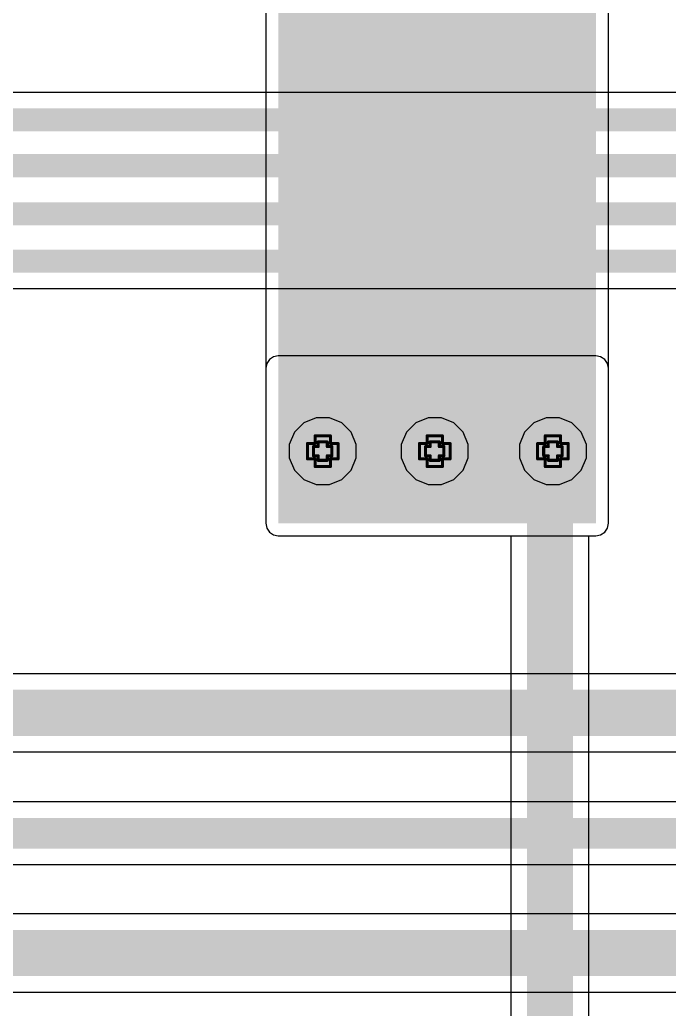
# Model space of a CAD drawing. Header units: inches. Extents: x -7 to 5163, y -3 to 5149.
# Drawn here: x 81.32 to 92.07, y 51.29 to 67.67 of the extents above; entities that cross this region are included whole.
import ezdxf

# ---------------------------------------------------------------- set-up
doc = ezdxf.new("R2010")
doc.units = ezdxf.units.IN
for name, color, linetype in [('Bottom Layer', 5, 'Continuous'), ('Bottom Solder', 6, 'Continuous'), ('Drill Drawing', 1, 'Continuous'), ('GND', 76, 'Continuous'), ('PWR', 16, 'Continuous'), ('Top Layer', 1, 'Continuous'), ('Top Solder', 216, 'Continuous'), ('Via Holes', 16, 'Continuous')]:
    doc.layers.add(name, color=color, linetype=linetype)

msp = doc.modelspace()

# ---------------------------------------------------------------- hatches: boundary and pattern name
at = {"layer": 'Bottom Layer'}
msp.add_hatch(color=5, dxfattribs=at).paths.add_polyline_path([(85.598, 59.334), (90.856, 59.334), (90.856, 61.9), (85.598, 61.9)])
h = msp.add_hatch(color=5, dxfattribs=at)
edge = h.paths.add_edge_path()
edge.add_arc((86.335, 60.528), 0.3, 0, 360)
h = msp.add_hatch(color=5, dxfattribs=at)
edge = h.paths.add_edge_path()
edge.add_arc((88.189, 60.528), 0.3, 0, 360)
h = msp.add_hatch(color=5, dxfattribs=at)
edge = h.paths.add_edge_path()
edge.add_arc((90.145, 60.528), 0.3, 0, 360)
at = {"layer": 'Bottom Solder'}
h = msp.add_hatch(color=6, dxfattribs=at)
edge = h.paths.add_edge_path()
edge.add_arc((86.335, 60.528), 0.402, 0, 360)
h = msp.add_hatch(color=6, dxfattribs=at)
edge = h.paths.add_edge_path()
edge.add_arc((88.189, 60.528), 0.402, 0, 360)
h = msp.add_hatch(color=6, dxfattribs=at)
edge = h.paths.add_edge_path()
edge.add_arc((90.145, 60.528), 0.402, 0, 360)
at = {"layer": 'GND'}
h = msp.add_hatch(color=76, dxfattribs=at)
edge = h.paths.add_edge_path()
edge.add_arc((86.335, 60.528), 0.3, 0, 360)
h = msp.add_hatch(color=76, dxfattribs=at)
edge = h.paths.add_edge_path()
edge.add_arc((88.189, 60.528), 0.3, 0, 360)
h = msp.add_hatch(color=76, dxfattribs=at)
edge = h.paths.add_edge_path()
edge.add_arc((90.145, 60.528), 0.3, 0, 360)
at = {"layer": 'PWR'}
msp.add_hatch(color=16, dxfattribs=at).paths.add_polyline_path([(85.598, 59.334), (90.856, 59.334), (90.856, 83.947), (85.598, 83.947)])
h = msp.add_hatch(color=16, dxfattribs=at)
edge = h.paths.add_edge_path()
edge.add_arc((86.335, 60.528), 0.3, 0, 360)
h = msp.add_hatch(color=16, dxfattribs=at)
edge = h.paths.add_edge_path()
edge.add_arc((88.189, 60.528), 0.3, 0, 360)
h = msp.add_hatch(color=16, dxfattribs=at)
edge = h.paths.add_edge_path()
edge.add_arc((90.145, 60.528), 0.3, 0, 360)
at = {"layer": 'Top Layer'}
h = msp.add_hatch(color=1, dxfattribs=at)
edge = h.paths.add_edge_path()
edge.add_arc((86.335, 60.528), 0.3, 0, 360)
h = msp.add_hatch(color=1, dxfattribs=at)
edge = h.paths.add_edge_path()
edge.add_arc((88.189, 60.528), 0.3, 0, 360)
h = msp.add_hatch(color=1, dxfattribs=at)
edge = h.paths.add_edge_path()
edge.add_arc((90.145, 60.528), 0.3, 0, 360)
at = {"layer": 'Top Solder'}
h = msp.add_hatch(color=216, dxfattribs=at)
edge = h.paths.add_edge_path()
edge.add_arc((86.335, 60.528), 0.402, 0, 360)
h = msp.add_hatch(color=216, dxfattribs=at)
edge = h.paths.add_edge_path()
edge.add_arc((88.189, 60.528), 0.402, 0, 360)
h = msp.add_hatch(color=216, dxfattribs=at)
edge = h.paths.add_edge_path()
edge.add_arc((90.145, 60.528), 0.402, 0, 360)
at = {"layer": 'Via Holes'}
h = msp.add_hatch(color=7, dxfattribs=at)
edge = h.paths.add_edge_path()
edge.add_arc((86.335, 60.528), 0.15, 0, 360)
h = msp.add_hatch(color=7, dxfattribs=at)
edge = h.paths.add_edge_path()
edge.add_arc((88.189, 60.528), 0.15, 0, 360)
h = msp.add_hatch(color=7, dxfattribs=at)
edge = h.paths.add_edge_path()
edge.add_arc((90.145, 60.528), 0.15, 0, 360)

# ---------------------------------------------------------------- linework, layer by layer
at = {"layer": 'Bottom Layer'}
for p, q in [((85.519, 62.091), (85.452, 62.046)), ((85.598, 62.107), (85.519, 62.091)), ((90.856, 62.107), (85.598, 62.107)), ((90.935, 62.091), (90.856, 62.107)), ((91.002, 62.046), (90.935, 62.091)), ((85.407, 61.979), (85.391, 61.9)), ((85.452, 62.046), (85.407, 61.979)), ((91.047, 61.979), (91.002, 62.046)), ((91.063, 61.9), (91.047, 61.979)), ((85.391, 61.9), (85.391, 59.334)), ((91.063, 59.334), (91.063, 61.9)), ((85.391, 59.334), (85.407, 59.255)), ((91.047, 59.255), (91.063, 59.334)), ((85.407, 59.255), (85.452, 59.188)), ((85.452, 59.188), (85.519, 59.143)), ((85.519, 59.143), (85.598, 59.127)), ((85.598, 59.127), (89.446, 59.127)), ((89.446, 59.127), (89.446, 10.123)), ((90.741, 9.855), (90.741, 59.127)), ((90.741, 59.127), (90.856, 59.127)), ((90.856, 59.127), (90.935, 59.143)), ((90.935, 59.143), (91.002, 59.188)), ((91.002, 59.188), (91.047, 59.255))]:
    msp.add_line(p, q, dxfattribs=at)
for points in [[(90.094, 60.477, 0.762, 0.762, 0), (90.145, 60.528, 0.762, 0.762, 0)], [(90.094, 9.855, 0.762, 0.762, 0), (90.094, 60.477, 0.762, 0.762, 0)]]:
    msp.add_lwpolyline(points, format="xyseb", dxfattribs=at)
for points in [[(89.903, 60.477, 0.381, 0.381, 1), (90.284, 60.477, 0.381, 0.381, 1)], [(89.903, 60.477, 0.381, 0.381, 1), (90.284, 60.477, 0.381, 0.381, 1)], [(89.954, 60.528, 0.381, 0.381, 1), (90.335, 60.528, 0.381, 0.381, 1)]]:
    msp.add_lwpolyline(points, format="xyseb", close=True, dxfattribs=at)
at = {"layer": 'Drill Drawing'}
for points in [[(86.208, 60.655, 0.0508, 0.0508, 0), (86.208, 60.782, 0.0508, 0.0508, 0)], [(86.208, 60.782, 0.0508, 0.0508, 0), (86.462, 60.782, 0.0508, 0.0508, 0)], [(86.462, 60.655, 0.0508, 0.0508, 0), (86.462, 60.782, 0.0508, 0.0508, 0)], [(88.062, 60.655, 0.0508, 0.0508, 0), (88.062, 60.782, 0.0508, 0.0508, 0)], [(88.062, 60.782, 0.0508, 0.0508, 0), (88.316, 60.782, 0.0508, 0.0508, 0)], [(88.316, 60.655, 0.0508, 0.0508, 0), (88.316, 60.782, 0.0508, 0.0508, 0)], [(90.018, 60.655, 0.0508, 0.0508, 0), (90.018, 60.782, 0.0508, 0.0508, 0)], [(90.018, 60.782, 0.0508, 0.0508, 0), (90.272, 60.782, 0.0508, 0.0508, 0)], [(90.272, 60.655, 0.0508, 0.0508, 0), (90.272, 60.782, 0.0508, 0.0508, 0)], [(86.081, 60.401, 0.0508, 0.0508, 0), (86.081, 60.655, 0.0508, 0.0508, 0)], [(86.081, 60.655, 0.0508, 0.0508, 0), (86.208, 60.655, 0.0508, 0.0508, 0)], [(86.182, 60.452, 0.0508, 0.0508, 0), (86.182, 60.604, 0.0508, 0.0508, 0)], [(86.182, 60.604, 0.0508, 0.0508, 0), (86.258, 60.604, 0.0508, 0.0508, 0)], [(86.258, 60.604, 0.0508, 0.0508, 0), (86.258, 60.681, 0.0508, 0.0508, 0)], [(86.258, 60.681, 0.0508, 0.0508, 0), (86.411, 60.681, 0.0508, 0.0508, 0)], [(86.411, 60.604, 0.0508, 0.0508, 0), (86.411, 60.681, 0.0508, 0.0508, 0)], [(86.411, 60.604, 0.0508, 0.0508, 0), (86.487, 60.604, 0.0508, 0.0508, 0)], [(86.462, 60.655, 0.0508, 0.0508, 0), (86.589, 60.655, 0.0508, 0.0508, 0)], [(86.487, 60.452, 0.0508, 0.0508, 0), (86.487, 60.604, 0.0508, 0.0508, 0)], [(86.589, 60.401, 0.0508, 0.0508, 0), (86.589, 60.655, 0.0508, 0.0508, 0)], [(87.935, 60.401, 0.0508, 0.0508, 0), (87.935, 60.655, 0.0508, 0.0508, 0)], [(87.935, 60.655, 0.0508, 0.0508, 0), (88.062, 60.655, 0.0508, 0.0508, 0)], [(88.036, 60.452, 0.0508, 0.0508, 0), (88.036, 60.604, 0.0508, 0.0508, 0)], [(88.036, 60.604, 0.0508, 0.0508, 0), (88.113, 60.604, 0.0508, 0.0508, 0)], [(88.113, 60.604, 0.0508, 0.0508, 0), (88.113, 60.681, 0.0508, 0.0508, 0)], [(88.113, 60.681, 0.0508, 0.0508, 0), (88.265, 60.681, 0.0508, 0.0508, 0)], [(88.265, 60.604, 0.0508, 0.0508, 0), (88.265, 60.681, 0.0508, 0.0508, 0)], [(88.265, 60.604, 0.0508, 0.0508, 0), (88.341, 60.604, 0.0508, 0.0508, 0)], [(88.316, 60.655, 0.0508, 0.0508, 0), (88.443, 60.655, 0.0508, 0.0508, 0)], [(88.341, 60.452, 0.0508, 0.0508, 0), (88.341, 60.604, 0.0508, 0.0508, 0)], [(88.443, 60.401, 0.0508, 0.0508, 0), (88.443, 60.655, 0.0508, 0.0508, 0)], [(89.891, 60.401, 0.0508, 0.0508, 0), (89.891, 60.655, 0.0508, 0.0508, 0)], [(89.891, 60.655, 0.0508, 0.0508, 0), (90.018, 60.655, 0.0508, 0.0508, 0)], [(89.992, 60.452, 0.0508, 0.0508, 0), (89.992, 60.604, 0.0508, 0.0508, 0)], [(89.992, 60.604, 0.0508, 0.0508, 0), (90.068, 60.604, 0.0508, 0.0508, 0)], [(90.068, 60.604, 0.0508, 0.0508, 0), (90.068, 60.681, 0.0508, 0.0508, 0)], [(90.068, 60.681, 0.0508, 0.0508, 0), (90.221, 60.681, 0.0508, 0.0508, 0)], [(90.221, 60.604, 0.0508, 0.0508, 0), (90.221, 60.681, 0.0508, 0.0508, 0)], [(90.221, 60.604, 0.0508, 0.0508, 0), (90.297, 60.604, 0.0508, 0.0508, 0)], [(90.272, 60.655, 0.0508, 0.0508, 0), (90.399, 60.655, 0.0508, 0.0508, 0)], [(90.297, 60.452, 0.0508, 0.0508, 0), (90.297, 60.604, 0.0508, 0.0508, 0)], [(90.399, 60.401, 0.0508, 0.0508, 0), (90.399, 60.655, 0.0508, 0.0508, 0)], [(86.182, 60.452, 0.0508, 0.0508, 0), (86.258, 60.452, 0.0508, 0.0508, 0)], [(86.258, 60.376, 0.0508, 0.0508, 0), (86.258, 60.452, 0.0508, 0.0508, 0)], [(86.411, 60.452, 0.0508, 0.0508, 0), (86.487, 60.452, 0.0508, 0.0508, 0)], [(86.411, 60.376, 0.0508, 0.0508, 0), (86.411, 60.452, 0.0508, 0.0508, 0)], [(88.036, 60.452, 0.0508, 0.0508, 0), (88.113, 60.452, 0.0508, 0.0508, 0)], [(88.113, 60.376, 0.0508, 0.0508, 0), (88.113, 60.452, 0.0508, 0.0508, 0)], [(88.265, 60.452, 0.0508, 0.0508, 0), (88.341, 60.452, 0.0508, 0.0508, 0)], [(88.265, 60.376, 0.0508, 0.0508, 0), (88.265, 60.452, 0.0508, 0.0508, 0)], [(89.992, 60.452, 0.0508, 0.0508, 0), (90.068, 60.452, 0.0508, 0.0508, 0)], [(90.068, 60.376, 0.0508, 0.0508, 0), (90.068, 60.452, 0.0508, 0.0508, 0)], [(90.221, 60.452, 0.0508, 0.0508, 0), (90.297, 60.452, 0.0508, 0.0508, 0)], [(90.221, 60.376, 0.0508, 0.0508, 0), (90.221, 60.452, 0.0508, 0.0508, 0)], [(86.081, 60.401, 0.0508, 0.0508, 0), (86.208, 60.401, 0.0508, 0.0508, 0)], [(86.208, 60.274, 0.0508, 0.0508, 0), (86.208, 60.401, 0.0508, 0.0508, 0)], [(86.208, 60.274, 0.0508, 0.0508, 0), (86.462, 60.274, 0.0508, 0.0508, 0)], [(86.258, 60.376, 0.0508, 0.0508, 0), (86.411, 60.376, 0.0508, 0.0508, 0)], [(86.462, 60.401, 0.0508, 0.0508, 0), (86.589, 60.401, 0.0508, 0.0508, 0)], [(86.462, 60.274, 0.0508, 0.0508, 0), (86.462, 60.401, 0.0508, 0.0508, 0)], [(87.935, 60.401, 0.0508, 0.0508, 0), (88.062, 60.401, 0.0508, 0.0508, 0)], [(88.062, 60.274, 0.0508, 0.0508, 0), (88.062, 60.401, 0.0508, 0.0508, 0)], [(88.062, 60.274, 0.0508, 0.0508, 0), (88.316, 60.274, 0.0508, 0.0508, 0)], [(88.113, 60.376, 0.0508, 0.0508, 0), (88.265, 60.376, 0.0508, 0.0508, 0)], [(88.316, 60.401, 0.0508, 0.0508, 0), (88.443, 60.401, 0.0508, 0.0508, 0)], [(88.316, 60.274, 0.0508, 0.0508, 0), (88.316, 60.401, 0.0508, 0.0508, 0)], [(89.891, 60.401, 0.0508, 0.0508, 0), (90.018, 60.401, 0.0508, 0.0508, 0)], [(90.018, 60.274, 0.0508, 0.0508, 0), (90.018, 60.401, 0.0508, 0.0508, 0)], [(90.018, 60.274, 0.0508, 0.0508, 0), (90.272, 60.274, 0.0508, 0.0508, 0)], [(90.068, 60.376, 0.0508, 0.0508, 0), (90.221, 60.376, 0.0508, 0.0508, 0)], [(90.272, 60.401, 0.0508, 0.0508, 0), (90.399, 60.401, 0.0508, 0.0508, 0)], [(90.272, 60.274, 0.0508, 0.0508, 0), (90.272, 60.401, 0.0508, 0.0508, 0)]]:
    msp.add_lwpolyline(points, format="xyseb", dxfattribs=at)
for points in [[(86.195, 60.782, 0.0254, 0.0254, 1), (86.22, 60.782, 0.0254, 0.0254, 1)], [(86.195, 60.782, 0.0254, 0.0254, 1), (86.22, 60.782, 0.0254, 0.0254, 1)], [(86.449, 60.782, 0.0254, 0.0254, 1), (86.474, 60.782, 0.0254, 0.0254, 1)], [(86.449, 60.782, 0.0254, 0.0254, 1), (86.474, 60.782, 0.0254, 0.0254, 1)], [(88.049, 60.782, 0.0254, 0.0254, 1), (88.074, 60.782, 0.0254, 0.0254, 1)], [(88.049, 60.782, 0.0254, 0.0254, 1), (88.074, 60.782, 0.0254, 0.0254, 1)], [(88.303, 60.782, 0.0254, 0.0254, 1), (88.328, 60.782, 0.0254, 0.0254, 1)], [(88.303, 60.782, 0.0254, 0.0254, 1), (88.328, 60.782, 0.0254, 0.0254, 1)], [(90.005, 60.782, 0.0254, 0.0254, 1), (90.03, 60.782, 0.0254, 0.0254, 1)], [(90.005, 60.782, 0.0254, 0.0254, 1), (90.03, 60.782, 0.0254, 0.0254, 1)], [(90.259, 60.782, 0.0254, 0.0254, 1), (90.284, 60.782, 0.0254, 0.0254, 1)], [(90.259, 60.782, 0.0254, 0.0254, 1), (90.284, 60.782, 0.0254, 0.0254, 1)], [(86.068, 60.655, 0.0254, 0.0254, 1), (86.093, 60.655, 0.0254, 0.0254, 1)], [(86.068, 60.655, 0.0254, 0.0254, 1), (86.093, 60.655, 0.0254, 0.0254, 1)], [(86.169, 60.604, 0.0254, 0.0254, 1), (86.195, 60.604, 0.0254, 0.0254, 1)], [(86.169, 60.604, 0.0254, 0.0254, 1), (86.195, 60.604, 0.0254, 0.0254, 1)], [(86.195, 60.655, 0.0254, 0.0254, 1), (86.22, 60.655, 0.0254, 0.0254, 1)], [(86.195, 60.655, 0.0254, 0.0254, 1), (86.22, 60.655, 0.0254, 0.0254, 1)], [(86.246, 60.681, 0.0254, 0.0254, 1), (86.271, 60.681, 0.0254, 0.0254, 1)], [(86.246, 60.681, 0.0254, 0.0254, 1), (86.271, 60.681, 0.0254, 0.0254, 1)], [(86.246, 60.604, 0.0254, 0.0254, 1), (86.271, 60.604, 0.0254, 0.0254, 1)], [(86.246, 60.604, 0.0254, 0.0254, 1), (86.271, 60.604, 0.0254, 0.0254, 1)], [(86.398, 60.681, 0.0254, 0.0254, 1), (86.423, 60.681, 0.0254, 0.0254, 1)], [(86.398, 60.681, 0.0254, 0.0254, 1), (86.423, 60.681, 0.0254, 0.0254, 1)], [(86.398, 60.604, 0.0254, 0.0254, 1), (86.423, 60.604, 0.0254, 0.0254, 1)], [(86.398, 60.604, 0.0254, 0.0254, 1), (86.423, 60.604, 0.0254, 0.0254, 1)], [(86.449, 60.655, 0.0254, 0.0254, 1), (86.474, 60.655, 0.0254, 0.0254, 1)], [(86.449, 60.655, 0.0254, 0.0254, 1), (86.474, 60.655, 0.0254, 0.0254, 1)], [(86.474, 60.604, 0.0254, 0.0254, 1), (86.5, 60.604, 0.0254, 0.0254, 1)], [(86.474, 60.604, 0.0254, 0.0254, 1), (86.5, 60.604, 0.0254, 0.0254, 1)], [(86.576, 60.655, 0.0254, 0.0254, 1), (86.601, 60.655, 0.0254, 0.0254, 1)], [(86.576, 60.655, 0.0254, 0.0254, 1), (86.601, 60.655, 0.0254, 0.0254, 1)], [(87.922, 60.655, 0.0254, 0.0254, 1), (87.947, 60.655, 0.0254, 0.0254, 1)], [(87.922, 60.655, 0.0254, 0.0254, 1), (87.947, 60.655, 0.0254, 0.0254, 1)], [(88.024, 60.604, 0.0254, 0.0254, 1), (88.049, 60.604, 0.0254, 0.0254, 1)], [(88.024, 60.604, 0.0254, 0.0254, 1), (88.049, 60.604, 0.0254, 0.0254, 1)], [(88.049, 60.655, 0.0254, 0.0254, 1), (88.074, 60.655, 0.0254, 0.0254, 1)], [(88.049, 60.655, 0.0254, 0.0254, 1), (88.074, 60.655, 0.0254, 0.0254, 1)], [(88.1, 60.681, 0.0254, 0.0254, 1), (88.125, 60.681, 0.0254, 0.0254, 1)], [(88.1, 60.681, 0.0254, 0.0254, 1), (88.125, 60.681, 0.0254, 0.0254, 1)], [(88.1, 60.604, 0.0254, 0.0254, 1), (88.125, 60.604, 0.0254, 0.0254, 1)], [(88.1, 60.604, 0.0254, 0.0254, 1), (88.125, 60.604, 0.0254, 0.0254, 1)], [(88.252, 60.681, 0.0254, 0.0254, 1), (88.278, 60.681, 0.0254, 0.0254, 1)], [(88.252, 60.681, 0.0254, 0.0254, 1), (88.278, 60.681, 0.0254, 0.0254, 1)], [(88.252, 60.604, 0.0254, 0.0254, 1), (88.278, 60.604, 0.0254, 0.0254, 1)], [(88.252, 60.604, 0.0254, 0.0254, 1), (88.278, 60.604, 0.0254, 0.0254, 1)], [(88.303, 60.655, 0.0254, 0.0254, 1), (88.328, 60.655, 0.0254, 0.0254, 1)], [(88.303, 60.655, 0.0254, 0.0254, 1), (88.328, 60.655, 0.0254, 0.0254, 1)], [(88.328, 60.604, 0.0254, 0.0254, 1), (88.354, 60.604, 0.0254, 0.0254, 1)], [(88.328, 60.604, 0.0254, 0.0254, 1), (88.354, 60.604, 0.0254, 0.0254, 1)], [(88.43, 60.655, 0.0254, 0.0254, 1), (88.455, 60.655, 0.0254, 0.0254, 1)], [(88.43, 60.655, 0.0254, 0.0254, 1), (88.455, 60.655, 0.0254, 0.0254, 1)], [(89.878, 60.655, 0.0254, 0.0254, 1), (89.903, 60.655, 0.0254, 0.0254, 1)], [(89.878, 60.655, 0.0254, 0.0254, 1), (89.903, 60.655, 0.0254, 0.0254, 1)], [(89.98, 60.604, 0.0254, 0.0254, 1), (90.005, 60.604, 0.0254, 0.0254, 1)], [(89.98, 60.604, 0.0254, 0.0254, 1), (90.005, 60.604, 0.0254, 0.0254, 1)], [(90.005, 60.655, 0.0254, 0.0254, 1), (90.03, 60.655, 0.0254, 0.0254, 1)], [(90.005, 60.655, 0.0254, 0.0254, 1), (90.03, 60.655, 0.0254, 0.0254, 1)], [(90.056, 60.681, 0.0254, 0.0254, 1), (90.081, 60.681, 0.0254, 0.0254, 1)], [(90.056, 60.681, 0.0254, 0.0254, 1), (90.081, 60.681, 0.0254, 0.0254, 1)], [(90.056, 60.604, 0.0254, 0.0254, 1), (90.081, 60.604, 0.0254, 0.0254, 1)], [(90.056, 60.604, 0.0254, 0.0254, 1), (90.081, 60.604, 0.0254, 0.0254, 1)], [(90.208, 60.681, 0.0254, 0.0254, 1), (90.234, 60.681, 0.0254, 0.0254, 1)], [(90.208, 60.681, 0.0254, 0.0254, 1), (90.234, 60.681, 0.0254, 0.0254, 1)], [(90.208, 60.604, 0.0254, 0.0254, 1), (90.234, 60.604, 0.0254, 0.0254, 1)], [(90.208, 60.604, 0.0254, 0.0254, 1), (90.234, 60.604, 0.0254, 0.0254, 1)], [(90.259, 60.655, 0.0254, 0.0254, 1), (90.284, 60.655, 0.0254, 0.0254, 1)], [(90.259, 60.655, 0.0254, 0.0254, 1), (90.284, 60.655, 0.0254, 0.0254, 1)], [(90.284, 60.604, 0.0254, 0.0254, 1), (90.31, 60.604, 0.0254, 0.0254, 1)], [(90.284, 60.604, 0.0254, 0.0254, 1), (90.31, 60.604, 0.0254, 0.0254, 1)], [(90.386, 60.655, 0.0254, 0.0254, 1), (90.411, 60.655, 0.0254, 0.0254, 1)], [(90.386, 60.655, 0.0254, 0.0254, 1), (90.411, 60.655, 0.0254, 0.0254, 1)], [(86.169, 60.452, 0.0254, 0.0254, 1), (86.195, 60.452, 0.0254, 0.0254, 1)], [(86.169, 60.452, 0.0254, 0.0254, 1), (86.195, 60.452, 0.0254, 0.0254, 1)], [(86.246, 60.452, 0.0254, 0.0254, 1), (86.271, 60.452, 0.0254, 0.0254, 1)], [(86.246, 60.452, 0.0254, 0.0254, 1), (86.271, 60.452, 0.0254, 0.0254, 1)], [(86.398, 60.452, 0.0254, 0.0254, 1), (86.423, 60.452, 0.0254, 0.0254, 1)], [(86.398, 60.452, 0.0254, 0.0254, 1), (86.423, 60.452, 0.0254, 0.0254, 1)], [(86.474, 60.452, 0.0254, 0.0254, 1), (86.5, 60.452, 0.0254, 0.0254, 1)], [(86.474, 60.452, 0.0254, 0.0254, 1), (86.5, 60.452, 0.0254, 0.0254, 1)], [(88.024, 60.452, 0.0254, 0.0254, 1), (88.049, 60.452, 0.0254, 0.0254, 1)], [(88.024, 60.452, 0.0254, 0.0254, 1), (88.049, 60.452, 0.0254, 0.0254, 1)], [(88.1, 60.452, 0.0254, 0.0254, 1), (88.125, 60.452, 0.0254, 0.0254, 1)], [(88.1, 60.452, 0.0254, 0.0254, 1), (88.125, 60.452, 0.0254, 0.0254, 1)], [(88.252, 60.452, 0.0254, 0.0254, 1), (88.278, 60.452, 0.0254, 0.0254, 1)], [(88.252, 60.452, 0.0254, 0.0254, 1), (88.278, 60.452, 0.0254, 0.0254, 1)], [(88.328, 60.452, 0.0254, 0.0254, 1), (88.354, 60.452, 0.0254, 0.0254, 1)], [(88.328, 60.452, 0.0254, 0.0254, 1), (88.354, 60.452, 0.0254, 0.0254, 1)], [(89.98, 60.452, 0.0254, 0.0254, 1), (90.005, 60.452, 0.0254, 0.0254, 1)], [(89.98, 60.452, 0.0254, 0.0254, 1), (90.005, 60.452, 0.0254, 0.0254, 1)], [(90.056, 60.452, 0.0254, 0.0254, 1), (90.081, 60.452, 0.0254, 0.0254, 1)], [(90.056, 60.452, 0.0254, 0.0254, 1), (90.081, 60.452, 0.0254, 0.0254, 1)], [(90.208, 60.452, 0.0254, 0.0254, 1), (90.234, 60.452, 0.0254, 0.0254, 1)], [(90.208, 60.452, 0.0254, 0.0254, 1), (90.234, 60.452, 0.0254, 0.0254, 1)], [(90.284, 60.452, 0.0254, 0.0254, 1), (90.31, 60.452, 0.0254, 0.0254, 1)], [(90.284, 60.452, 0.0254, 0.0254, 1), (90.31, 60.452, 0.0254, 0.0254, 1)], [(86.068, 60.401, 0.0254, 0.0254, 1), (86.093, 60.401, 0.0254, 0.0254, 1)], [(86.068, 60.401, 0.0254, 0.0254, 1), (86.093, 60.401, 0.0254, 0.0254, 1)], [(86.195, 60.401, 0.0254, 0.0254, 1), (86.22, 60.401, 0.0254, 0.0254, 1)], [(86.195, 60.401, 0.0254, 0.0254, 1), (86.22, 60.401, 0.0254, 0.0254, 1)], [(86.195, 60.274, 0.0254, 0.0254, 1), (86.22, 60.274, 0.0254, 0.0254, 1)], [(86.195, 60.274, 0.0254, 0.0254, 1), (86.22, 60.274, 0.0254, 0.0254, 1)], [(86.246, 60.376, 0.0254, 0.0254, 1), (86.271, 60.376, 0.0254, 0.0254, 1)], [(86.246, 60.376, 0.0254, 0.0254, 1), (86.271, 60.376, 0.0254, 0.0254, 1)], [(86.398, 60.376, 0.0254, 0.0254, 1), (86.423, 60.376, 0.0254, 0.0254, 1)], [(86.398, 60.376, 0.0254, 0.0254, 1), (86.423, 60.376, 0.0254, 0.0254, 1)], [(86.449, 60.401, 0.0254, 0.0254, 1), (86.474, 60.401, 0.0254, 0.0254, 1)], [(86.449, 60.401, 0.0254, 0.0254, 1), (86.474, 60.401, 0.0254, 0.0254, 1)], [(86.449, 60.274, 0.0254, 0.0254, 1), (86.474, 60.274, 0.0254, 0.0254, 1)], [(86.449, 60.274, 0.0254, 0.0254, 1), (86.474, 60.274, 0.0254, 0.0254, 1)], [(86.576, 60.401, 0.0254, 0.0254, 1), (86.601, 60.401, 0.0254, 0.0254, 1)], [(86.576, 60.401, 0.0254, 0.0254, 1), (86.601, 60.401, 0.0254, 0.0254, 1)], [(87.922, 60.401, 0.0254, 0.0254, 1), (87.947, 60.401, 0.0254, 0.0254, 1)], [(87.922, 60.401, 0.0254, 0.0254, 1), (87.947, 60.401, 0.0254, 0.0254, 1)], [(88.049, 60.401, 0.0254, 0.0254, 1), (88.074, 60.401, 0.0254, 0.0254, 1)], [(88.049, 60.401, 0.0254, 0.0254, 1), (88.074, 60.401, 0.0254, 0.0254, 1)], [(88.049, 60.274, 0.0254, 0.0254, 1), (88.074, 60.274, 0.0254, 0.0254, 1)], [(88.049, 60.274, 0.0254, 0.0254, 1), (88.074, 60.274, 0.0254, 0.0254, 1)], [(88.1, 60.376, 0.0254, 0.0254, 1), (88.125, 60.376, 0.0254, 0.0254, 1)], [(88.1, 60.376, 0.0254, 0.0254, 1), (88.125, 60.376, 0.0254, 0.0254, 1)], [(88.252, 60.376, 0.0254, 0.0254, 1), (88.278, 60.376, 0.0254, 0.0254, 1)], [(88.252, 60.376, 0.0254, 0.0254, 1), (88.278, 60.376, 0.0254, 0.0254, 1)], [(88.303, 60.401, 0.0254, 0.0254, 1), (88.328, 60.401, 0.0254, 0.0254, 1)], [(88.303, 60.401, 0.0254, 0.0254, 1), (88.328, 60.401, 0.0254, 0.0254, 1)], [(88.303, 60.274, 0.0254, 0.0254, 1), (88.328, 60.274, 0.0254, 0.0254, 1)], [(88.303, 60.274, 0.0254, 0.0254, 1), (88.328, 60.274, 0.0254, 0.0254, 1)], [(88.43, 60.401, 0.0254, 0.0254, 1), (88.455, 60.401, 0.0254, 0.0254, 1)], [(88.43, 60.401, 0.0254, 0.0254, 1), (88.455, 60.401, 0.0254, 0.0254, 1)], [(89.878, 60.401, 0.0254, 0.0254, 1), (89.903, 60.401, 0.0254, 0.0254, 1)], [(89.878, 60.401, 0.0254, 0.0254, 1), (89.903, 60.401, 0.0254, 0.0254, 1)], [(90.005, 60.401, 0.0254, 0.0254, 1), (90.03, 60.401, 0.0254, 0.0254, 1)], [(90.005, 60.401, 0.0254, 0.0254, 1), (90.03, 60.401, 0.0254, 0.0254, 1)], [(90.005, 60.274, 0.0254, 0.0254, 1), (90.03, 60.274, 0.0254, 0.0254, 1)], [(90.005, 60.274, 0.0254, 0.0254, 1), (90.03, 60.274, 0.0254, 0.0254, 1)], [(90.056, 60.376, 0.0254, 0.0254, 1), (90.081, 60.376, 0.0254, 0.0254, 1)], [(90.056, 60.376, 0.0254, 0.0254, 1), (90.081, 60.376, 0.0254, 0.0254, 1)], [(90.208, 60.376, 0.0254, 0.0254, 1), (90.234, 60.376, 0.0254, 0.0254, 1)], [(90.208, 60.376, 0.0254, 0.0254, 1), (90.234, 60.376, 0.0254, 0.0254, 1)], [(90.259, 60.401, 0.0254, 0.0254, 1), (90.284, 60.401, 0.0254, 0.0254, 1)], [(90.259, 60.401, 0.0254, 0.0254, 1), (90.284, 60.401, 0.0254, 0.0254, 1)], [(90.259, 60.274, 0.0254, 0.0254, 1), (90.284, 60.274, 0.0254, 0.0254, 1)], [(90.259, 60.274, 0.0254, 0.0254, 1), (90.284, 60.274, 0.0254, 0.0254, 1)], [(90.386, 60.401, 0.0254, 0.0254, 1), (90.411, 60.401, 0.0254, 0.0254, 1)], [(90.386, 60.401, 0.0254, 0.0254, 1), (90.411, 60.401, 0.0254, 0.0254, 1)]]:
    msp.add_lwpolyline(points, format="xyseb", close=True, dxfattribs=at)
at = {"layer": 'GND'}
for p, q in [((86.021, 60.998), (85.865, 60.842)), ((86.224, 61.082), (86.021, 60.998)), ((86.445, 61.082), (86.224, 61.082)), ((86.648, 60.998), (86.445, 61.082)), ((86.804, 60.842), (86.648, 60.998)), ((87.875, 60.998), (87.719, 60.842)), ((88.079, 61.082), (87.875, 60.998)), ((88.299, 61.082), (88.079, 61.082)), ((88.503, 60.998), (88.299, 61.082)), ((88.658, 60.842), (88.503, 60.998)), ((89.831, 60.998), (89.675, 60.842)), ((90.034, 61.082), (89.831, 60.998)), ((90.255, 61.082), (90.034, 61.082)), ((90.458, 60.998), (90.255, 61.082)), ((90.614, 60.842), (90.458, 60.998)), ((85.865, 60.842), (85.781, 60.638)), ((86.889, 60.638), (86.804, 60.842)), ((87.719, 60.842), (87.635, 60.638)), ((88.743, 60.638), (88.658, 60.842)), ((89.675, 60.842), (89.591, 60.638)), ((90.699, 60.638), (90.614, 60.842)), ((85.781, 60.638), (85.781, 60.418)), ((86.889, 60.418), (86.889, 60.638)), ((87.635, 60.638), (87.635, 60.418)), ((88.743, 60.418), (88.743, 60.638)), ((89.591, 60.638), (89.591, 60.418)), ((90.699, 60.418), (90.699, 60.638)), ((85.781, 60.418), (85.865, 60.214)), ((86.804, 60.214), (86.889, 60.418)), ((87.635, 60.418), (87.719, 60.214)), ((88.658, 60.214), (88.743, 60.418)), ((89.591, 60.418), (89.675, 60.214)), ((90.614, 60.214), (90.699, 60.418)), ((85.865, 60.214), (86.021, 60.059)), ((86.648, 60.059), (86.804, 60.214)), ((87.719, 60.214), (87.875, 60.059)), ((88.503, 60.059), (88.658, 60.214)), ((89.675, 60.214), (89.831, 60.059)), ((90.458, 60.059), (90.614, 60.214)), ((86.021, 60.059), (86.224, 59.974)), ((86.224, 59.974), (86.445, 59.974)), ((86.445, 59.974), (86.648, 60.059)), ((87.875, 60.059), (88.079, 59.974)), ((88.079, 59.974), (88.299, 59.974)), ((88.299, 59.974), (88.503, 60.059)), ((89.831, 60.059), (90.034, 59.974)), ((90.034, 59.974), (90.255, 59.974)), ((90.255, 59.974), (90.458, 60.059))]:
    msp.add_line(p, q, dxfattribs=at)
at = {"layer": 'PWR'}
for p, q in [((85.391, 77.622), (85.391, 59.334)), ((91.063, 59.334), (91.063, 77.622)), ((85.391, 59.334), (85.407, 59.255)), ((91.047, 59.255), (91.063, 59.334)), ((85.407, 59.255), (85.452, 59.188)), ((85.452, 59.188), (85.519, 59.143)), ((85.519, 59.143), (85.598, 59.127)), ((85.598, 59.127), (90.856, 59.127)), ((90.856, 59.127), (90.935, 59.143)), ((90.935, 59.143), (91.002, 59.188)), ((91.002, 59.188), (91.047, 59.255))]:
    msp.add_line(p, q, dxfattribs=at)
at = {"layer": 'Top Layer'}
for p, q in [((122.963, 66.465), (36.886, 66.465)), ((35.23, 63.218), (121.169, 63.218)), ((86.021, 60.998), (85.865, 60.842)), ((86.224, 61.082), (86.021, 60.998)), ((86.445, 61.082), (86.224, 61.082)), ((86.648, 60.998), (86.445, 61.082)), ((86.804, 60.842), (86.648, 60.998)), ((87.875, 60.998), (87.719, 60.842)), ((88.079, 61.082), (87.875, 60.998)), ((88.299, 61.082), (88.079, 61.082)), ((88.503, 60.998), (88.299, 61.082)), ((88.658, 60.842), (88.503, 60.998)), ((89.831, 60.998), (89.675, 60.842)), ((90.034, 61.082), (89.831, 60.998)), ((90.255, 61.082), (90.034, 61.082)), ((90.458, 60.998), (90.255, 61.082)), ((90.614, 60.842), (90.458, 60.998)), ((85.865, 60.842), (85.781, 60.638)), ((86.889, 60.638), (86.804, 60.842)), ((87.719, 60.842), (87.635, 60.638)), ((88.743, 60.638), (88.658, 60.842)), ((89.675, 60.842), (89.591, 60.638)), ((90.699, 60.638), (90.614, 60.842)), ((85.781, 60.638), (85.781, 60.418)), ((86.889, 60.418), (86.889, 60.638)), ((87.635, 60.638), (87.635, 60.418)), ((88.743, 60.418), (88.743, 60.638)), ((89.591, 60.638), (89.591, 60.418)), ((90.699, 60.418), (90.699, 60.638)), ((85.781, 60.418), (85.865, 60.214)), ((86.804, 60.214), (86.889, 60.418)), ((87.635, 60.418), (87.719, 60.214)), ((88.658, 60.214), (88.743, 60.418)), ((89.591, 60.418), (89.675, 60.214)), ((90.614, 60.214), (90.699, 60.418)), ((85.865, 60.214), (86.021, 60.059)), ((86.648, 60.059), (86.804, 60.214)), ((87.719, 60.214), (87.875, 60.059)), ((88.503, 60.059), (88.658, 60.214)), ((89.675, 60.214), (89.831, 60.059)), ((90.458, 60.059), (90.614, 60.214)), ((86.021, 60.059), (86.224, 59.974)), ((86.224, 59.974), (86.445, 59.974)), ((86.445, 59.974), (86.648, 60.059)), ((87.875, 60.059), (88.079, 59.974)), ((88.079, 59.974), (88.299, 59.974)), ((88.299, 59.974), (88.503, 60.059)), ((89.831, 60.059), (90.034, 59.974)), ((90.034, 59.974), (90.255, 59.974)), ((90.255, 59.974), (90.458, 60.059)), ((123.952, 56.845), (54.714, 56.845)), ((54.714, 55.55), (123.952, 55.55)), ((114.255, 54.722), (54.714, 54.722)), ((54.714, 53.686), (114.255, 53.686)), ((123.266, 52.87), (73.05, 52.87)), ((73.05, 51.575), (122.998, 51.575))]:
    msp.add_line(p, q, dxfattribs=at)
for points in [[(36.698, 66.012, 0.381, 0.381, 0), (122.963, 66.012, 0.381, 0.381, 0)], [(36.157, 65.254, 0.381, 0.381, 0), (122.355, 65.254, 0.381, 0.381, 0)], [(35.697, 64.459, 0.381, 0.381, 0), (121.889, 64.459, 0.381, 0.381, 0)], [(35.23, 63.671, 0.381, 0.381, 0), (121.357, 63.671, 0.381, 0.381, 0)], [(52.761, 56.197, 0.762, 0.762, 0), (123.952, 56.197, 0.762, 0.762, 0)], [(52.767, 54.204, 0.508, 0.508, 0), (114.452, 54.204, 0.508, 0.508, 0)], [(73.05, 52.222, 0.762, 0.762, 0), (123.266, 52.222, 0.762, 0.762, 0)]]:
    msp.add_lwpolyline(points, format="xyseb", dxfattribs=at)

doc.saveas('drawing.dxf')
